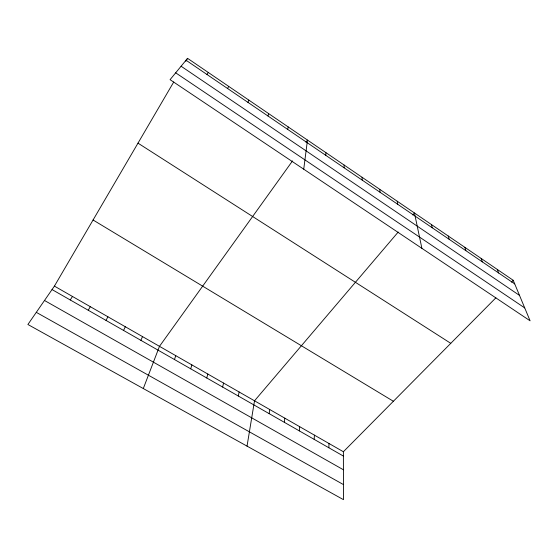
<?xml version="1.0" encoding="UTF-8"?>
<svg xmlns="http://www.w3.org/2000/svg" width="558" height="558" viewBox="0 0 558 558"><rect width="100%" height="100%" fill="white"/><g stroke="black" fill="none" stroke-linecap="round" stroke-linejoin="round"><path stroke-width="0.84" d="M328.871 447.774L328.969 443.477M314.196 439.39L314.405 435.128M325.76 155.319L325.914 152.634M299.353 430.909L299.681 426.689M284.35 422.329L284.789 418.151M303.733 169.2L307.472 140.065L305.972 142.164M269.179 413.659L269.737 409.523M247.034 446.128L254.518 400.804L398.217 232.037M238.322 396.027L239.124 391.981M287.684 129.407L288.207 126.938M222.628 387.057L223.556 383.06M206.76 377.982L207.813 374.034M267.945 115.973L268.656 113.616M190.703 368.81L191.882 364.904M174.459 359.526L175.777 355.676M143.301 388.549L159.483 346.337L292.525 160.906M247.919 102.344L248.826 100.098M140.895 340.345L142.499 336.6M123.555 330.434L125.306 326.744M106.006 320.404L107.91 316.777M227.587 88.513L228.703 86.385M88.241 310.248L90.298 306.677M495.888 297.798L343.379 451.736L343.477 499.661L27.9 324.491L54.419 286.115L173.733 81.998M185.821 61.317L187.558 58.339L513.221 280.297L530.1 320.815L170.071 79.668L187.558 58.339M70.252 299.967L72.47 296.458M206.962 74.472L208.287 72.463M412.76 214.963L414.448 212.975L421.89 248.338M511.435 282.097L513.221 280.297M36.298 312.341L343.442 484.574M44.494 300.476L343.414 469.773M54.419 286.115L343.379 451.736M52.04 289.56L343.386 456.067M93.067 219.998L393.376 401.265M137.993 143.141L450.773 343.33M175.686 72.826L524.729 307.932M181.092 66.228L519.512 295.405M186.016 60.222L514.727 283.917M497.283 269.437L498.664 272.981M481.149 258.438L482.384 261.904M464.8 247.292L465.895 250.688M448.234 236.006L449.19 239.319M431.453 224.567L432.262 227.797M397.212 201.229L397.721 204.291M379.747 189.329L380.096 192.294M362.044 177.263L362.233 180.136M344.105 165.035L344.119 167.812"/></g></svg>
